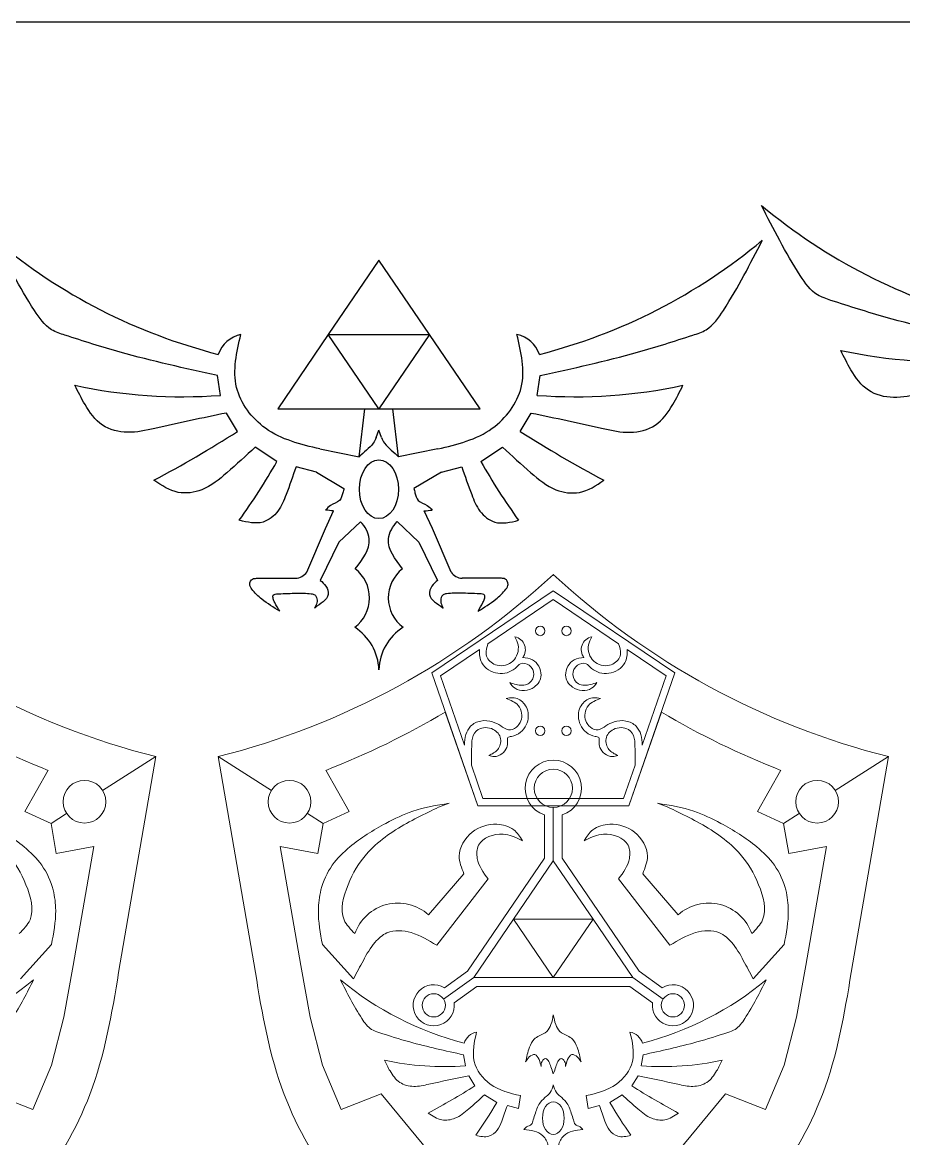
# Model space of a CAD drawing. Header units: inches. Extents: x 0 to 12, y 0 to 12.
# Drawn here: x 6.076 to 8.262, y 9.231 to 12 of the extents above; entities that cross this region are included whole.
import ezdxf

# ---------------------------------------------------------------- set-up
doc = ezdxf.new("R2010")
doc.units = ezdxf.units.IN
doc.header["$MEASUREMENT"] = 0
doc.layers.get('0').update_dxf_attribs({"color": 5})
doc.layers.add('Wingcrest', color=1, linetype='Continuous')

msp = doc.modelspace()

# ---------------------------------------------------------------- linework, layer by layer
at = {"lineweight": 0}
for p, q in [((7.3931, 10.5901), (7.0914, 10.3864)), ((7.6948, 10.3864), (7.3931, 10.5901)), ((7.231, 10.4587), (7.3931, 10.5682)), ((7.3931, 10.5682), (7.5552, 10.4587)), ((7.1131, 10.3791), (7.2097, 10.4443)), ((7.5765, 10.4443), (7.6731, 10.3791)), ((7.0914, 10.3864), (7.2057, 10.0566)), ((7.5805, 10.0566), (7.6948, 10.3864)), ((7.1727, 10.2072), (7.1131, 10.3791)), ((7.6731, 10.3791), (7.6135, 10.2072)), ((7.2057, 10.0566), (7.1251, 10.2893)), ((7.6612, 10.2893), (7.5805, 10.0566)), ((6.4071, 10.1788), (6.275, 10.0948)), ((6.6935, 10.0948), (6.5615, 10.1788)), ((8.2247, 10.1788), (8.0927, 10.0948)), ((6.0823, 10.0424), (6.1401, 10.1449)), ((6.8285, 10.1449), (6.8863, 10.0424)), ((7.2186, 10.0747), (7.1898, 10.1579)), ((7.5964, 10.1579), (7.5676, 10.0747)), ((7.8999, 10.0424), (7.9577, 10.1449)), ((7.3931, 10.0566), (7.2057, 10.0566)), ((7.2057, 10.0566), (7.3931, 10.0566)), ((7.3931, 10.0747), (7.2186, 10.0747)), ((7.5676, 10.0747), (7.3931, 10.0747)), ((7.5805, 10.0566), (7.3931, 10.0566)), ((7.3931, 10.0566), (7.5805, 10.0566)), ((7.3931, 9.9204), (7.3931, 10.0529)), ((6.1469, 10.0132), (6.0823, 10.0424)), ((6.1856, 10.0379), (6.1469, 10.0132)), ((6.8217, 10.0132), (6.783, 10.0379)), ((6.8863, 10.0424), (6.8217, 10.0132)), ((7.3708, 10.0343), (7.3708, 9.9272)), ((7.4154, 9.9272), (7.4154, 10.0343)), ((7.9645, 10.0132), (7.8999, 10.0424)), ((8.0032, 10.0379), (7.9645, 10.0132)), ((6.1594, 9.9383), (6.1469, 10.0132)), ((6.8217, 10.0132), (6.8092, 9.9383)), ((7.977, 9.9383), (7.9645, 10.0132)), ((6.2533, 9.9562), (6.1594, 9.9383)), ((6.2022, 9.6611), (6.2533, 9.9562)), ((6.8092, 9.9383), (6.7153, 9.9562)), ((6.7153, 9.9562), (6.7663, 9.6611)), ((8.0709, 9.9562), (7.977, 9.9383)), ((8.0199, 9.6611), (8.0709, 9.9562)), ((7.3708, 9.9272), (7.18, 9.6467)), ((7.3931, 9.9204), (7.2947, 9.7756)), ((7.4916, 9.7756), (7.3931, 9.9204)), ((7.6062, 9.6467), (7.4154, 9.9272)), ((7.0834, 9.7866), (7.1714, 9.8882)), ((7.7028, 9.7866), (7.6148, 9.8882)), ((7.2312, 9.8757), (7.1037, 9.7108)), ((7.555, 9.8757), (7.6825, 9.7108)), ((7.2947, 9.7756), (7.1962, 9.6309)), ((7.3931, 9.6309), (7.2947, 9.7756)), ((7.2947, 9.7756), (7.4916, 9.7756)), ((7.4916, 9.7756), (7.3931, 9.6309)), ((7.59, 9.6309), (7.4916, 9.7756)), ((6.0713, 9.6277), (6.1482, 9.7127)), ((6.8972, 9.6277), (6.8203, 9.7127)), ((7.889, 9.6277), (7.9659, 9.7127)), ((6.179, 9.5328), (6.2022, 9.6611)), ((6.7663, 9.6611), (6.7896, 9.5328)), ((7.18, 9.6467), (7.1228, 9.6057)), ((7.6634, 9.6057), (7.6062, 9.6467)), ((7.9966, 9.5328), (8.0199, 9.6611)), ((7.1962, 9.6309), (7.121, 9.5769)), ((7.1471, 9.5682), (7.2034, 9.6086)), ((7.1962, 9.6309), (7.3931, 9.6309)), ((7.2034, 9.6086), (7.3931, 9.6086)), ((7.3931, 9.6309), (7.59, 9.6309)), ((7.3931, 9.6086), (7.5828, 9.6086)), ((7.5828, 9.6086), (7.6392, 9.5682)), ((7.59, 9.6309), (7.6652, 9.5769)), ((6.1478, 9.4138), (6.179, 9.5328)), ((6.7896, 9.5328), (6.8208, 9.4138)), ((7.9655, 9.4138), (7.9966, 9.5328)), ((6.1021, 9.3035), (6.1478, 9.4138)), ((6.8208, 9.4138), (6.8664, 9.3035)), ((7.1748, 9.4119), (7.1706, 9.4393)), ((7.6114, 9.4119), (7.6156, 9.4393)), ((7.9198, 9.3035), (7.9655, 9.4138)), ((7.1982, 9.362), (7.1831, 9.3875)), ((7.588, 9.362), (7.6032, 9.3875)), ((6.0023, 9.3424), (6.1021, 9.3035)), ((6.8664, 9.3035), (6.9663, 9.3424)), ((6.9663, 9.3424), (7.0949, 9.1863)), ((7.2526, 9.3206), (7.2226, 9.3404)), ((7.3119, 9.338), (7.307, 9.306)), ((7.4743, 9.338), (7.4792, 9.306)), ((7.5336, 9.3206), (7.5636, 9.3404)), ((7.6914, 9.1863), (7.8199, 9.3424)), ((7.8199, 9.3424), (7.9198, 9.3035)), ((7.307, 9.306), (7.279, 9.3134)), ((7.4792, 9.306), (7.5073, 9.3134))]:
    msp.add_line(p, q, dxfattribs=at)
at = {"color": 250, "lineweight": 0}
for p, q in [((6.3146, 9.6437), (6.4071, 10.1788)), ((6.5615, 10.1788), (6.654, 9.6437)), ((8.1322, 9.6437), (8.2247, 10.1788))]:
    msp.add_line(p, q, dxfattribs=at)
msp.add_lwpolyline([(0, 0), (12, 0), (12, 12), (0, 12)], close=True)
at = {"lineweight": 0}
for centre, radius in [((7.3605, 10.4906), 0.0118), ((7.4257, 10.4906), 0.0118), ((7.3605, 10.2428), 0.0118), ((7.4257, 10.2428), 0.0118), ((6.2299, 10.067), 0.053), ((6.7387, 10.067), 0.053), ((8.0476, 10.067), 0.053)]:
    msp.add_circle(centre, radius, dxfattribs=at)
at = {"color": 250, "lineweight": 0}
for centre, start, end in [((6.8715, 12.0241), 227.0707, 255.8739), ((6.0971, 12.0241), 284.1261, 312.9293), ((8.6891, 12.0241), 227.0707, 255.8739)]:
    msp.add_arc(centre, 1.9029, start, end, dxfattribs=at)
at = {"lineweight": 0}
for centre, radius, start, end in [((7.2912, 10.4441), 0.0326, 322.4729, 78.1054), ((7.495, 10.4441), 0.0326, 101.8946, 217.5271), ((6.8715, 12.0241), 2.0166, 239.351, 248.734), ((6.0971, 12.0241), 2.0166, 291.266, 300.649), ((8.6891, 12.0241), 2.0166, 239.351, 248.734), ((7.3931, 10.1003), 0.0697, 90, 251.3478), ((7.3931, 10.1003), 0.0697, 288.6522, 90), ((7.3931, 10.1003), 0.0474, 0, 180), ((7.3931, 10.1003), 0.0474, 180, 0), ((7.0077, 9.7024), 0.1132, 48.0042, 160.7442), ((7.7786, 9.7024), 0.1132, 19.2558, 131.9958), ((5.6036, 10.2245), 0.7804, 284.3341, 309.8666), ((7.365, 10.2245), 0.7804, 230.1334, 255.6659), ((7.0964, 9.562), 0.051, 58.8504, 7.0054), ((7.4212, 10.2245), 0.7804, 284.3341, 309.8666), ((7.6898, 9.562), 0.051, 172.9946, 121.1496), ((7.0964, 9.562), 0.0288, 0, 180), ((7.6898, 9.562), 0.0288, 0, 180), ((7.0964, 9.562), 0.0288, 180, 0), ((7.6898, 9.562), 0.0288, 180, 0), ((7.2112, 9.4549), 0.0417, 101.4674, 161.1937), ((7.575, 9.4549), 0.0417, 18.8063, 78.5326), ((7.1228, 10.1213), 0.7114, 257.9267, 274.1924), ((7.6635, 10.1213), 0.7114, 265.8076, 282.0733), ((6.1756, 10.9828), 1.9165, 298.2597, 302.2494), ((8.6106, 10.9828), 1.9165, 237.7506, 241.7403), ((6.4003, 9.8106), 0.9831, 324.5017, 330.1066), ((8.3859, 9.8106), 0.9831, 209.8934, 215.4983)]:
    msp.add_arc(centre, radius, start, end, dxfattribs=at)
msp.add_ellipse((7.3931, 9.2824), major_axis=(0, 0.0405), ratio=0.665933, dxfattribs=at)
for points, knots in [([(7.2979, 10.476), (7.3012, 10.4694), (7.3108, 10.4501), (7.2985, 10.4102), (7.2555, 10.3986), (7.2222, 10.4243), (7.2266, 10.4464), (7.231, 10.4587)], [0, 0, 0, 0, 0.00433671, 0.01277802, 0.0209013, 0.027078, 0.03417887, 0.03417887, 0.03417887, 0.03417887]), ([(7.4883, 10.476), (7.485, 10.4694), (7.4754, 10.4501), (7.4877, 10.4102), (7.5307, 10.3986), (7.564, 10.4243), (7.5596, 10.4464), (7.5552, 10.4587)], [0, 0, 0, 0, 0.00433671, 0.01277802, 0.0209013, 0.027078, 0.03417887, 0.03417887, 0.03417887, 0.03417887]), ([(7.2097, 10.4443), (7.2096, 10.4324), (7.2116, 10.4047), (7.2542, 10.3786), (7.2932, 10.3893), (7.3112, 10.4134), (7.3375, 10.408), (7.3493, 10.3818), (7.3322, 10.3533), (7.3046, 10.3562), (7.29, 10.3608), (7.2848, 10.3624)], [0.00161532, 0.00161532, 0.00161532, 0.00161532, 0.00843951, 0.01794767, 0.02676165, 0.03034979, 0.03473275, 0.03990875, 0.04526398, 0.05124625, 0.05456569, 0.05456569, 0.05456569, 0.05456569]), ([(7.5765, 10.4443), (7.5766, 10.4324), (7.5746, 10.4047), (7.5321, 10.3786), (7.493, 10.3893), (7.475, 10.4134), (7.4488, 10.408), (7.4369, 10.3818), (7.454, 10.3533), (7.4816, 10.3562), (7.4962, 10.3608), (7.5014, 10.3624)], [0.00161532, 0.00161532, 0.00161532, 0.00161532, 0.00843951, 0.01794767, 0.02676165, 0.03034979, 0.03473275, 0.03990875, 0.04526398, 0.05124625, 0.05456569, 0.05456569, 0.05456569, 0.05456569]), ([(7.2848, 10.3624), (7.2888, 10.3571), (7.3028, 10.3391), (7.3465, 10.3429), (7.3704, 10.3829), (7.3491, 10.4214), (7.3256, 10.4235), (7.317, 10.4243)], [0.00033634, 0.00033634, 0.00033634, 0.00033634, 0.0041984, 0.013742, 0.02052441, 0.02924261, 0.03426993, 0.03426993, 0.03426993, 0.03426993]), ([(7.5014, 10.3624), (7.4975, 10.3571), (7.4835, 10.3391), (7.4398, 10.3429), (7.4158, 10.3829), (7.4371, 10.4214), (7.4606, 10.4235), (7.4692, 10.4243)], [0.00033634, 0.00033634, 0.00033634, 0.00033634, 0.0041984, 0.013742, 0.02052441, 0.02924261, 0.03426993, 0.03426993, 0.03426993, 0.03426993]), ([(7.2759, 10.3227), (7.2873, 10.3185), (7.3053, 10.3115), (7.3189, 10.2816), (7.3089, 10.2523), (7.2805, 10.2412), (7.2626, 10.2565), (7.2407, 10.2668), (7.2132, 10.2703), (7.1779, 10.2521), (7.1733, 10.2257), (7.1727, 10.2072)], [0.00030639, 0.00030639, 0.00030639, 0.00030639, 0.00723422, 0.01140536, 0.01883983, 0.0229945, 0.02731397, 0.03175048, 0.03768136, 0.04330908, 0.05350238, 0.05350238, 0.05350238, 0.05350238]), ([(7.2329, 10.1816), (7.2374, 10.1801), (7.2543, 10.1754), (7.2794, 10.1941), (7.2794, 10.2142), (7.2785, 10.2279), (7.304, 10.2299), (7.3304, 10.2529), (7.3338, 10.2963), (7.308, 10.3267), (7.2871, 10.3255), (7.2759, 10.3227)], [0.000453, 0.000453, 0.000453, 0.000453, 0.00323887, 0.01091014, 0.01408877, 0.01589701, 0.01769875, 0.02708716, 0.03507638, 0.0414146, 0.04796878, 0.04796878, 0.04796878, 0.04796878]), ([(7.5533, 10.1816), (7.5488, 10.1801), (7.5319, 10.1754), (7.5069, 10.1941), (7.5068, 10.2142), (7.5077, 10.2279), (7.4822, 10.2299), (7.4559, 10.2529), (7.4524, 10.2963), (7.4782, 10.3267), (7.4992, 10.3255), (7.5103, 10.3227)], [0.000453, 0.000453, 0.000453, 0.000453, 0.00323887, 0.01091014, 0.01408877, 0.01589701, 0.01769875, 0.02708716, 0.03507638, 0.0414146, 0.04796878, 0.04796878, 0.04796878, 0.04796878]), ([(7.5103, 10.3227), (7.4989, 10.3185), (7.4809, 10.3115), (7.4673, 10.2816), (7.4774, 10.2523), (7.5057, 10.2412), (7.5236, 10.2565), (7.5455, 10.2668), (7.5731, 10.2703), (7.6084, 10.2521), (7.613, 10.2257), (7.6135, 10.2072)], [0.00030639, 0.00030639, 0.00030639, 0.00030639, 0.00723422, 0.01140536, 0.01883983, 0.0229945, 0.02731397, 0.03175048, 0.03768136, 0.04330908, 0.05350238, 0.05350238, 0.05350238, 0.05350238]), ([(7.2329, 10.1816), (7.2412, 10.1855), (7.258, 10.1935), (7.2673, 10.2249), (7.2442, 10.2523), (7.2072, 10.2526), (7.1915, 10.2286), (7.1902, 10.1977), (7.1899, 10.1753), (7.1898, 10.1579)], [0.0000638, 0.0000638, 0.0000638, 0.0000638, 0.00537861, 0.01092551, 0.01688756, 0.02427956, 0.02934575, 0.0323294, 0.04278048, 0.04278048, 0.04278048, 0.04278048]), ([(7.5533, 10.1816), (7.545, 10.1855), (7.5282, 10.1935), (7.5189, 10.2249), (7.542, 10.2523), (7.579, 10.2526), (7.5947, 10.2286), (7.596, 10.1977), (7.5963, 10.1753), (7.5964, 10.1579)], [0.0000638, 0.0000638, 0.0000638, 0.0000638, 0.00537861, 0.01092551, 0.01688756, 0.02427956, 0.02934575, 0.0323294, 0.04278048, 0.04278048, 0.04278048, 0.04278048]), ([(5.834, 10.0632), (5.8647, 10.0582), (5.9195, 10.0492), (6.0017, 10.0093), (6.0707, 9.9667), (6.128, 9.9108), (6.1536, 9.8541), (6.1618, 9.7858), (6.1534, 9.7408), (6.1482, 9.7127)], [0, 0, 0, 0, 0.0185093, 0.0331391, 0.054433, 0.0670295, 0.0805547, 0.0908208, 0.1078467, 0.1078467, 0.1078467, 0.1078467]), ([(6.0678, 9.7398), (6.0785, 9.7506), (6.1106, 9.7832), (6.0871, 9.8655), (6.0376, 9.9506), (5.9585, 10.0045), (5.8871, 10.0408), (5.8516, 10.0576), (5.834, 10.0632)], [0, 0, 0, 0, 0.00874255, 0.02624393, 0.04399088, 0.06904044, 0.08130712, 0.09240467, 0.09240467, 0.09240467, 0.09240467]), ([(7.1345, 10.0632), (7.1039, 10.0582), (7.0491, 10.0492), (6.9669, 10.0093), (6.8978, 9.9667), (6.8406, 9.9108), (6.815, 9.8541), (6.8068, 9.7858), (6.8151, 9.7408), (6.8203, 9.7127)], [0, 0, 0, 0, 0.0185093, 0.0331391, 0.054433, 0.0670295, 0.0805547, 0.0908208, 0.1078467, 0.1078467, 0.1078467, 0.1078467]), ([(6.9008, 9.7398), (6.8901, 9.7506), (6.858, 9.7832), (6.8815, 9.8655), (6.931, 9.9506), (7.0101, 10.0045), (7.0815, 10.0408), (7.1169, 10.0576), (7.1345, 10.0632)], [0, 0, 0, 0, 0.00874255, 0.02624393, 0.04399088, 0.06904044, 0.08130712, 0.09240467, 0.09240467, 0.09240467, 0.09240467]), ([(7.6517, 10.0632), (7.6823, 10.0582), (7.7372, 10.0492), (7.8193, 10.0093), (7.8884, 9.9667), (7.9457, 9.9108), (7.9713, 9.8541), (7.9794, 9.7858), (7.9711, 9.7408), (7.9659, 9.7127)], [0, 0, 0, 0, 0.0185093, 0.0331391, 0.054433, 0.0670295, 0.0805547, 0.0908208, 0.1078467, 0.1078467, 0.1078467, 0.1078467]), ([(7.8855, 9.7398), (7.8961, 9.7506), (7.9283, 9.7832), (7.9048, 9.8655), (7.8552, 9.9506), (7.7761, 10.0045), (7.7047, 10.0408), (7.6693, 10.0576), (7.6517, 10.0632)], [0, 0, 0, 0, 0.00874255, 0.02624393, 0.04399088, 0.06904044, 0.08130712, 0.09240467, 0.09240467, 0.09240467, 0.09240467]), ([(7.1714, 9.8882), (7.1654, 9.9028), (7.1506, 9.9389), (7.1866, 9.9981), (7.2458, 10.0166), (7.2956, 10.0023), (7.3107, 9.9807), (7.3166, 9.9702)], [0, 0, 0, 0, 0.0091162, 0.02256182, 0.03539583, 0.04424211, 0.051276, 0.051276, 0.051276, 0.051276]), ([(7.6148, 9.8882), (7.6208, 9.9028), (7.6356, 9.9389), (7.5997, 9.9981), (7.5405, 10.0166), (7.4906, 10.0023), (7.4755, 9.9807), (7.4697, 9.9702)], [0, 0, 0, 0, 0.0091162, 0.02256182, 0.03539583, 0.04424211, 0.051276, 0.051276, 0.051276, 0.051276]), ([(7.2312, 9.8757), (7.2196, 9.8914), (7.2014, 9.9162), (7.204, 9.974), (7.2639, 9.994), (7.3, 9.979), (7.3149, 9.971), (7.3166, 9.9702)], [0, 0, 0, 0, 0.01143883, 0.01801906, 0.03139935, 0.04037691, 0.0415103, 0.0415103, 0.0415103, 0.0415103]), ([(7.555, 9.8757), (7.5666, 9.8914), (7.5848, 9.9162), (7.5822, 9.974), (7.5223, 9.994), (7.4862, 9.979), (7.4713, 9.971), (7.4697, 9.9702)], [0, 0, 0, 0, 0.01143883, 0.01801906, 0.03139935, 0.04037691, 0.0415103, 0.0415103, 0.0415103, 0.0415103]), ([(6.8972, 9.6277), (6.9054, 9.6429), (6.9219, 9.674), (6.945, 9.7158), (6.9848, 9.7505), (7.0468, 9.7462), (7.0837, 9.7232), (7.1037, 9.7108)], [0, 0, 0, 0, 0.01038254, 0.02111262, 0.02864786, 0.04065201, 0.05478983, 0.05478983, 0.05478983, 0.05478983]), ([(7.889, 9.6277), (7.8808, 9.6429), (7.8643, 9.674), (7.8412, 9.7158), (7.8014, 9.7505), (7.7395, 9.7462), (7.7025, 9.7232), (7.6825, 9.7108)], [0, 0, 0, 0, 0.01038254, 0.02111262, 0.02864786, 0.04065201, 0.05478983, 0.05478983, 0.05478983, 0.05478983]), ([(5.7979, 9.4393), (5.8429, 9.4491), (5.9141, 9.4645), (5.9887, 9.4885), (6.0326, 9.5027), (6.0657, 9.5504), (6.0874, 9.5932), (6.1038, 9.6255)], [0, 0, 0, 0, 0.02753964, 0.04351363, 0.0474821, 0.05463243, 0.07669562, 0.07669562, 0.07669562, 0.07669562]), ([(7.1706, 9.4393), (7.1256, 9.4491), (7.0545, 9.4645), (6.9799, 9.4885), (6.936, 9.5027), (6.9029, 9.5504), (6.8812, 9.5932), (6.8647, 9.6255)], [0, 0, 0, 0, 0.02753964, 0.04351363, 0.0474821, 0.05463243, 0.07669562, 0.07669562, 0.07669562, 0.07669562]), ([(7.6156, 9.4393), (7.6606, 9.4491), (7.7317, 9.4645), (7.8064, 9.4885), (7.8503, 9.5027), (7.8833, 9.5504), (7.9051, 9.5932), (7.9215, 9.6255)], [0, 0, 0, 0, 0.02753964, 0.04351363, 0.0474821, 0.05463243, 0.07669562, 0.07669562, 0.07669562, 0.07669562]), ([(7.3931, 9.5383), (7.3916, 9.5303), (7.3888, 9.5158), (7.3781, 9.4949), (7.3598, 9.4877), (7.3424, 9.4773), (7.3312, 9.4534), (7.327, 9.4338), (7.3243, 9.4216)], [0, 0, 0, 0, 0.00496667, 0.00889983, 0.01334248, 0.01630321, 0.02086423, 0.02843291, 0.02843291, 0.02843291, 0.02843291]), ([(7.3931, 9.5383), (7.3947, 9.5303), (7.3974, 9.5158), (7.4082, 9.4949), (7.4264, 9.4877), (7.4438, 9.4773), (7.455, 9.4534), (7.4593, 9.4338), (7.4619, 9.4216)], [0, 0, 0, 0, 0.00496667, 0.00889983, 0.01334248, 0.01630321, 0.02086423, 0.02843291, 0.02843291, 0.02843291, 0.02843291]), ([(7.3119, 9.338), (7.2854, 9.3443), (7.236, 9.3561), (7.1858, 9.4228), (7.1971, 9.471), (7.2029, 9.4957)], [0, 0, 0, 0, 0.01607831, 0.02987121, 0.04449574, 0.04449574, 0.04449574, 0.04449574]), ([(7.4743, 9.338), (7.5009, 9.3443), (7.5502, 9.3561), (7.6004, 9.4228), (7.5891, 9.471), (7.5833, 9.4957)], [0, 0, 0, 0, 0.01607831, 0.02987121, 0.04449574, 0.04449574, 0.04449574, 0.04449574]), ([(7.1831, 9.3875), (7.1501, 9.3806), (7.1048, 9.3712), (7.0477, 9.3579), (7.0092, 9.3675), (6.9884, 9.3969), (6.9785, 9.4168), (6.974, 9.4257)], [0, 0, 0, 0, 0.02023305, 0.02779216, 0.03497388, 0.04239776, 0.04841567, 0.04841567, 0.04841567, 0.04841567]), ([(7.3629, 9.4105), (7.3616, 9.4159), (7.359, 9.4264), (7.3489, 9.4444), (7.3319, 9.4344), (7.3269, 9.4259), (7.3243, 9.4216)], [0, 0, 0, 0, 0.00351206, 0.00679766, 0.00978558, 0.01288207, 0.01288207, 0.01288207, 0.01288207]), ([(7.3931, 9.3923), (7.3909, 9.3981), (7.3869, 9.4084), (7.3835, 9.4215), (7.3737, 9.4339), (7.3632, 9.4224), (7.363, 9.4146), (7.3629, 9.4105)], [0, 0, 0, 0, 0.00367448, 0.00651244, 0.00872326, 0.0109429, 0.0134626, 0.0134626, 0.0134626, 0.0134626]), ([(7.3931, 9.3923), (7.3954, 9.3981), (7.3993, 9.4084), (7.4027, 9.4215), (7.4125, 9.4339), (7.423, 9.4224), (7.4232, 9.4146), (7.4233, 9.4105)], [0, 0, 0, 0, 0.00367448, 0.00651244, 0.00872326, 0.0109429, 0.0134626, 0.0134626, 0.0134626, 0.0134626]), ([(7.4233, 9.4105), (7.4247, 9.4159), (7.4272, 9.4264), (7.4373, 9.4444), (7.4543, 9.4344), (7.4593, 9.4259), (7.4619, 9.4216)], [0, 0, 0, 0, 0.00351206, 0.00679766, 0.00978558, 0.01288207, 0.01288207, 0.01288207, 0.01288207]), ([(7.6032, 9.3875), (7.6361, 9.3806), (7.6814, 9.3712), (7.7385, 9.3579), (7.777, 9.3675), (7.7978, 9.3969), (7.8078, 9.4168), (7.8122, 9.4257)], [0, 0, 0, 0, 0.02023305, 0.02779216, 0.03497388, 0.04239776, 0.04841567, 0.04841567, 0.04841567, 0.04841567]), ([(7.3931, 9.3649), (7.3912, 9.358), (7.388, 9.3469), (7.3741, 9.3349), (7.3581, 9.3207), (7.3496, 9.2985), (7.3439, 9.2801), (7.3401, 9.2647), (7.327, 9.262), (7.3218, 9.2562), (7.3196, 9.2538)], [0, 0, 0, 0, 0.00412311, 0.00675957, 0.01082209, 0.01687384, 0.02044886, 0.02277519, 0.025562, 0.02745838, 0.02745838, 0.02745838, 0.02745838]), ([(7.3931, 9.3649), (7.395, 9.358), (7.3982, 9.3469), (7.4121, 9.3349), (7.4282, 9.3207), (7.4367, 9.2985), (7.4423, 9.2801), (7.4461, 9.2647), (7.4592, 9.262), (7.4645, 9.2562), (7.4666, 9.2538)], [0, 0, 0, 0, 0.00412311, 0.00675957, 0.01082209, 0.01687384, 0.02044886, 0.02277519, 0.025562, 0.02745838, 0.02745838, 0.02745838, 0.02745838]), ([(7.2226, 9.3404), (7.2098, 9.3286), (7.1868, 9.3073), (7.1536, 9.28), (7.1138, 9.2742), (7.0937, 9.2876), (7.083, 9.2948)], [0, 0, 0, 0, 0.01052872, 0.01884852, 0.02537562, 0.03288337, 0.03288337, 0.03288337, 0.03288337]), ([(7.5636, 9.3404), (7.5764, 9.3286), (7.5995, 9.3073), (7.6326, 9.28), (7.6724, 9.2742), (7.6925, 9.2876), (7.7033, 9.2948)], [0, 0, 0, 0, 0.01052872, 0.01884852, 0.02537562, 0.03288337, 0.03288337, 0.03288337, 0.03288337]), ([(7.279, 9.3134), (7.2745, 9.3006), (7.2672, 9.2798), (7.2559, 9.2514), (7.2319, 9.2321), (7.212, 9.237), (7.2007, 9.2397)], [0, 0, 0, 0, 0.00813648, 0.01321573, 0.01827977, 0.02485473, 0.02485473, 0.02485473, 0.02485473]), ([(7.5073, 9.3134), (7.5117, 9.3006), (7.519, 9.2798), (7.5303, 9.2514), (7.5543, 9.2321), (7.5743, 9.237), (7.5855, 9.2397)], [0, 0, 0, 0, 0.00813648, 0.01321573, 0.01827977, 0.02485473, 0.02485473, 0.02485473, 0.02485473]), ([(7.3605, 9.1729), (7.3708, 9.1862), (7.3874, 9.2075), (7.3647, 9.249), (7.3373, 9.2519), (7.3196, 9.2538)], [0, 0, 0, 0, 0.00906876, 0.01459213, 0.02458282, 0.02458282, 0.02458282, 0.02458282]), ([(7.4257, 9.1729), (7.4154, 9.1862), (7.3989, 9.2075), (7.4215, 9.249), (7.4489, 9.2519), (7.4666, 9.2538)], [0, 0, 0, 0, 0.00906876, 0.01459213, 0.02458282, 0.02458282, 0.02458282, 0.02458282])]:
    msp.add_open_spline(points, degree=3, knots=knots, dxfattribs=at)
at = {"color": 250, "lineweight": 0}
for points in [[(5.5755, 8.6309), (5.6836, 8.7113), (5.8734, 8.8526), (6.1105, 9.0836), (6.264, 9.3461), (6.2979, 9.5407), (6.3146, 9.6437)], [(7.3931, 8.6309), (7.285, 8.7113), (7.0951, 8.8526), (6.8581, 9.0836), (6.7046, 9.3461), (6.6707, 9.5407), (6.654, 9.6437)], [(7.3931, 8.6309), (7.5012, 8.7113), (7.6911, 8.8526), (7.9281, 9.0836), (8.0817, 9.3461), (8.1155, 9.5407), (8.1322, 9.6437)]]:
    msp.add_open_spline(points, degree=3, knots=[0, 0, 0, 0, 0.0808468, 0.1419248, 0.197496, 0.2597021, 0.2597021, 0.2597021, 0.2597021], dxfattribs=at)
at = {"layer": 'Wingcrest'}
for p, q in [((6.9603, 11.4101), (6.8349, 11.2257)), ((7.0858, 11.2257), (6.9603, 11.4101)), ((6.8349, 11.2257), (6.7095, 11.0413)), ((7.2112, 11.0413), (7.0858, 11.2257)), ((6.5673, 11.0748), (6.5599, 11.1242)), ((7.3533, 11.0748), (7.3608, 11.1242)), ((6.6095, 10.9851), (6.5822, 11.031)), ((6.7095, 11.0413), (6.9258, 11.0413)), ((6.9115, 10.9225), (6.9258, 11.0413)), ((6.9949, 11.0413), (7.2112, 11.0413)), ((7.0091, 10.9225), (6.9949, 11.0413)), ((7.3111, 10.9851), (7.3384, 11.031)), ((6.7074, 10.9106), (6.6535, 10.9463)), ((6.8142, 10.9418), (6.9115, 10.9225)), ((7.1065, 10.9418), (7.0091, 10.9225)), ((7.2132, 10.9106), (7.2672, 10.9463)), ((6.8053, 10.8843), (6.7549, 10.8975)), ((6.8053, 10.8843), (6.8737, 10.8437)), ((7.1153, 10.8843), (7.0469, 10.8437)), ((7.1153, 10.8843), (7.1658, 10.8975)), ((6.8276, 10.7445), (6.848, 10.7881)), ((7.093, 10.7445), (7.0726, 10.7881)), ((6.7814, 10.6367), (6.8276, 10.7445)), ((6.9151, 10.7614), (6.8612, 10.7109)), ((7.0059, 10.7617), (7.0595, 10.7109)), ((7.1393, 10.6367), (7.093, 10.7445)), ((6.8612, 10.7109), (6.8146, 10.616)), ((7.0595, 10.7109), (7.1061, 10.616)), ((6.6564, 10.6211), (6.7534, 10.6211)), ((7.2643, 10.6211), (7.1673, 10.6211))]:
    msp.add_line(p, q, dxfattribs=at)
at = {"layer": 'Wingcrest', "color": 2}
for p, q in [((6.9603, 11.0413), (6.8349, 11.2257)), ((6.8349, 11.2257), (7.0858, 11.2257)), ((7.0858, 11.2257), (6.9603, 11.0413)), ((6.9258, 11.0413), (6.9949, 11.0413)), ((6.9539, 10.9702), (6.9605, 10.9881)), ((6.9667, 10.9702), (6.9605, 10.9881))]:
    msp.add_line(p, q, dxfattribs=at)
at = {"layer": 'Wingcrest'}
for centre, radius, start, end in [((8.81, 12.6239), 1.4047, 230.1334, 255.6659), ((6.9097, 12.5375), 1.4047, 230.1334, 255.6659), ((7.011, 12.5375), 1.4047, 284.3341, 309.8666), ((6.6329, 11.1523), 0.075, 101.4674, 161.1937), ((7.2877, 11.1523), 0.075, 18.8063, 78.5326), ((8.374, 12.4382), 1.2804, 257.9267, 274.1924), ((6.4737, 12.3518), 1.2804, 257.9267, 274.1924), ((7.447, 12.3518), 1.2804, 265.8076, 282.0733), ((4.7688, 13.9026), 3.4497, 298.2597, 302.2494), ((9.1519, 13.9026), 3.4497, 237.7506, 241.7403), ((5.1732, 11.7925), 1.7696, 324.5017, 330.1066), ((8.7474, 11.7925), 1.7696, 209.8934, 215.4983), ((6.7528, 10.6552), 0.0341, 271.0459, 327.1361), ((6.8458, 10.5727), 0.0912, 306.8379, 52.1804), ((7.0749, 10.5727), 0.0912, 127.8196, 233.1621), ((7.1679, 10.6552), 0.0341, 212.8639, 268.9541), ((6.83, 10.39), 0.1304, 1.9204, 57.3192), ((7.0906, 10.39), 0.1304, 122.6808, 178.0796)]:
    msp.add_arc(centre, radius, start, end, dxfattribs=at)
at = {"layer": 'Wingcrest', "color": 2}
msp.add_ellipse((6.9603, 10.8419), major_axis=(0, 0.0728), ratio=0.665933, dxfattribs=at)
at = {"layer": 'Wingcrest'}
for points, knots in [([(8.4602, 11.2106), (8.3791, 11.2282), (8.2511, 11.256), (8.1168, 11.2991), (8.0378, 11.3246), (7.9783, 11.4105), (7.9391, 11.4875), (7.9095, 11.5457)], [0, 0, 0, 0, 0.02753964, 0.04351363, 0.0474821, 0.05463243, 0.07669562, 0.07669562, 0.07669562, 0.07669562]), ([(6.5599, 11.1242), (6.4789, 11.1418), (6.3509, 11.1697), (6.2165, 11.2128), (6.1375, 11.2383), (6.078, 11.3242), (6.0388, 11.4012), (6.0093, 11.4593)], [0, 0, 0, 0, 0.02753964, 0.04351363, 0.0474821, 0.05463243, 0.07669562, 0.07669562, 0.07669562, 0.07669562]), ([(7.3608, 11.1242), (7.4418, 11.1418), (7.5698, 11.1697), (7.7042, 11.2128), (7.7832, 11.2383), (7.8427, 11.3242), (7.8818, 11.4012), (7.9114, 11.4593)], [0, 0, 0, 0, 0.02753964, 0.04351363, 0.0474821, 0.05463243, 0.07669562, 0.07669562, 0.07669562, 0.07669562]), ([(6.8142, 10.9418), (6.7664, 10.9532), (6.6776, 10.9744), (6.5872, 11.0945), (6.6075, 11.1812), (6.618, 11.2258)], [0, 0, 0, 0, 0.01607831, 0.02987121, 0.04449574, 0.04449574, 0.04449574, 0.04449574]), ([(7.1065, 10.9418), (7.1543, 10.9532), (7.2431, 10.9744), (7.3335, 11.0945), (7.3131, 11.1812), (7.3027, 11.2258)], [0, 0, 0, 0, 0.01607831, 0.02987121, 0.04449574, 0.04449574, 0.04449574, 0.04449574]), ([(8.4825, 11.1173), (8.4232, 11.105), (8.3417, 11.0881), (8.239, 11.0641), (8.1696, 11.0813), (8.1322, 11.1342), (8.1142, 11.17), (8.1062, 11.1861)], [0, 0, 0, 0, 0.02023305, 0.02779216, 0.03497388, 0.04239776, 0.04841567, 0.04841567, 0.04841567, 0.04841567]), ([(6.5822, 11.031), (6.5229, 11.0187), (6.4414, 11.0017), (6.3387, 10.9778), (6.2693, 10.995), (6.2319, 11.0479), (6.214, 11.0837), (6.2059, 11.0997)], [0, 0, 0, 0, 0.02023305, 0.02779216, 0.03497388, 0.04239776, 0.04841567, 0.04841567, 0.04841567, 0.04841567]), ([(7.3384, 11.031), (7.3978, 11.0187), (7.4793, 11.0017), (7.582, 10.9778), (7.6513, 10.995), (7.6887, 11.0479), (7.7067, 11.0837), (7.7148, 11.0997)], [0, 0, 0, 0, 0.02023305, 0.02779216, 0.03497388, 0.04239776, 0.04841567, 0.04841567, 0.04841567, 0.04841567]), ([(6.6535, 10.9463), (6.6303, 10.9249), (6.5889, 10.8867), (6.5292, 10.8375), (6.4577, 10.8271), (6.4214, 10.8512), (6.4021, 10.8641)], [0, 0, 0, 0, 0.01052872, 0.01884852, 0.02537562, 0.03288337, 0.03288337, 0.03288337, 0.03288337]), ([(7.2672, 10.9463), (7.2903, 10.9249), (7.3318, 10.8867), (7.3915, 10.8375), (7.463, 10.8271), (7.4992, 10.8512), (7.5186, 10.8641)], [0, 0, 0, 0, 0.01052872, 0.01884852, 0.02537562, 0.03288337, 0.03288337, 0.03288337, 0.03288337]), ([(6.7549, 10.8975), (6.7468, 10.8745), (6.7338, 10.8371), (6.7134, 10.7859), (6.6702, 10.7513), (6.6343, 10.76), (6.614, 10.7649)], [0, 0, 0, 0, 0.00813648, 0.01321573, 0.01827977, 0.02485473, 0.02485473, 0.02485473, 0.02485473]), ([(7.1658, 10.8975), (7.1739, 10.8745), (7.1869, 10.8371), (7.2073, 10.7859), (7.2505, 10.7513), (7.2864, 10.76), (7.3067, 10.7649)], [0, 0, 0, 0, 0.00813648, 0.01321573, 0.01827977, 0.02485473, 0.02485473, 0.02485473, 0.02485473]), ([(6.8737, 10.8437), (6.8727, 10.8403), (6.8699, 10.83), (6.8649, 10.8099), (6.8414, 10.8052), (6.8319, 10.7947), (6.828, 10.7904)], [0.019275181, 0.019275181, 0.019275181, 0.019275181, 0.020448856, 0.02277519, 0.025561995, 0.027458383, 0.027458383, 0.027458383, 0.027458383]), ([(7.0469, 10.8437), (7.0479, 10.8403), (7.0508, 10.83), (7.0557, 10.8099), (7.0793, 10.8052), (7.0888, 10.7947), (7.0926, 10.7904)], [0.019275181, 0.019275181, 0.019275181, 0.019275181, 0.020448856, 0.02277519, 0.025561995, 0.027458383, 0.027458383, 0.027458383, 0.027458383]), ([(6.9017, 10.6447), (6.9202, 10.6686), (6.9495, 10.7064), (6.9265, 10.75), (6.9151, 10.7614)], [0, 0, 0, 0, 0.00906876, 0.01436878, 0.01436878, 0.01436878, 0.01436878]), ([(7.019, 10.6447), (7.0005, 10.6686), (6.9711, 10.7065), (6.9943, 10.7502), (7.0059, 10.7617)], [0, 0, 0, 0, 0.00906876, 0.01440993, 0.01440993, 0.01440993, 0.01440993]), ([(6.7143, 10.5392), (6.6991, 10.5488), (6.6739, 10.5647), (6.6491, 10.5874), (6.6372, 10.6062), (6.6446, 10.6206), (6.6531, 10.621), (6.6564, 10.6211)], [0, 0, 0, 0, 0.00596177, 0.00986587, 0.01130521, 0.01296865, 0.01403095, 0.01403095, 0.01403095, 0.01403095]), ([(6.8146, 10.616), (6.8198, 10.6117), (6.8307, 10.6029), (6.8411, 10.5703), (6.8135, 10.5582), (6.8012, 10.5473), (6.8008, 10.547)], [0, 0, 0, 0, 0.002263082, 0.004672888, 0.009805081, 0.009973743, 0.009973743, 0.009973743, 0.009973743]), ([(7.1061, 10.616), (7.1008, 10.6117), (7.09, 10.6029), (7.0796, 10.5703), (7.1072, 10.5582), (7.1195, 10.5473), (7.1199, 10.547)], [0, 0, 0, 0, 0.002263082, 0.004672888, 0.009805081, 0.009973743, 0.009973743, 0.009973743, 0.009973743]), ([(7.2063, 10.5392), (7.2216, 10.5488), (7.2467, 10.5647), (7.2715, 10.5874), (7.2835, 10.6062), (7.2761, 10.6206), (7.2676, 10.621), (7.2643, 10.6211)], [0, 0, 0, 0, 0.00596177, 0.00986587, 0.01130521, 0.01296865, 0.01403095, 0.01403095, 0.01403095, 0.01403095]), ([(6.7143, 10.5392), (6.71, 10.5465), (6.704, 10.5567), (6.6979, 10.5693), (6.6963, 10.582), (6.7247, 10.5831), (6.7521, 10.5844), (6.7829, 10.5845), (6.8016, 10.5814), (6.8101, 10.5678), (6.8055, 10.5551), (6.8008, 10.547)], [0, 0, 0, 0, 0.00278599, 0.00388366, 0.00486863, 0.00626844, 0.01134116, 0.01538852, 0.01640716, 0.01732059, 0.0203083, 0.0203083, 0.0203083, 0.0203083]), ([(7.2063, 10.5392), (7.2106, 10.5465), (7.2166, 10.5567), (7.2227, 10.5693), (7.2244, 10.582), (7.196, 10.5831), (7.1686, 10.5844), (7.1377, 10.5845), (7.1191, 10.5814), (7.1106, 10.5678), (7.1152, 10.5551), (7.1199, 10.547)], [0, 0, 0, 0, 0.00278599, 0.00388366, 0.00486863, 0.00626844, 0.01134116, 0.01538852, 0.01640716, 0.01732059, 0.0203083, 0.0203083, 0.0203083, 0.0203083])]:
    msp.add_open_spline(points, degree=3, knots=knots, dxfattribs=at)
at = {"layer": 'Wingcrest', "color": 2}
for points in [[(6.9539, 10.9702), (6.9519, 10.9651), (6.9459, 10.9533), (6.9293, 10.939), (6.9171, 10.9283), (6.9115, 10.9225)], [(6.9667, 10.9702), (6.9688, 10.9651), (6.9748, 10.9533), (6.9914, 10.939), (7.0036, 10.9283), (7.0091, 10.9225)]]:
    msp.add_open_spline(points, degree=3, knots=[0.002295499, 0.002295499, 0.002295499, 0.002295499, 0.004123113, 0.006759574, 0.009461997, 0.009461997, 0.009461997, 0.009461997], dxfattribs=at)
at = {"layer": 'Wingcrest'}
for points in [[(6.848, 10.7881), (6.8414, 10.789), (6.8347, 10.7897), (6.828, 10.7904)], [(7.0726, 10.7881), (7.0792, 10.789), (7.0859, 10.7897), (7.0926, 10.7904)]]:
    msp.add_open_spline(points, degree=3, dxfattribs=at)

doc.saveas('drawing.dxf')
